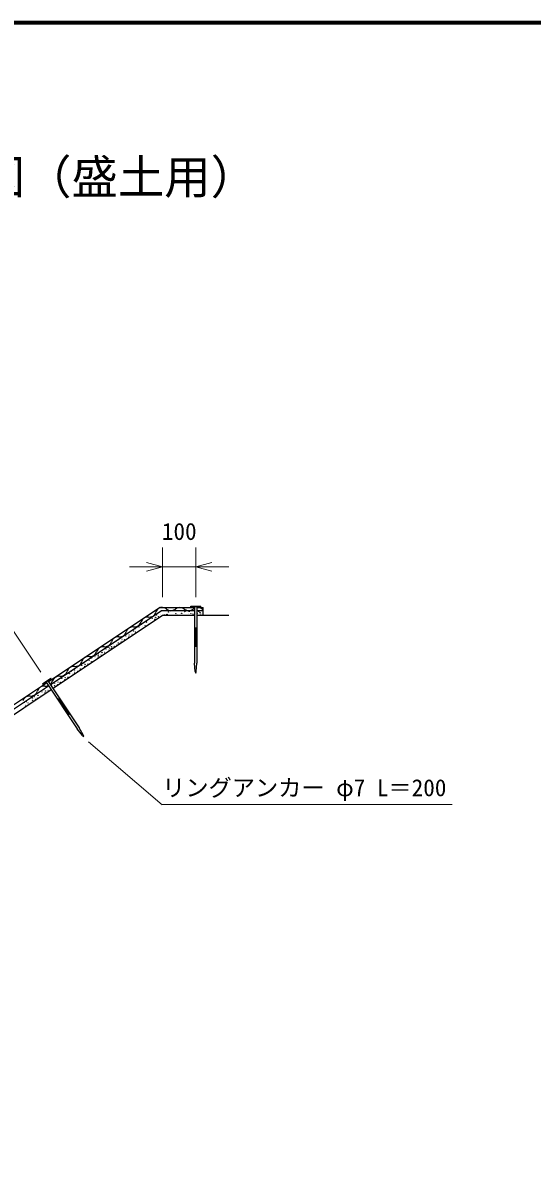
# Model space of a CAD drawing. Units: millimetres, scale not verified. Extents: x 200 to 8200, y 200 to 5825.
# Drawn here: x 2742 to 4279, y 2309 to 5740 of the extents above; entities that cross this region are included whole.
import ezdxf
from ezdxf.enums import TextEntityAlignment as Align

# ---------------------------------------------------------------- set-up
doc = ezdxf.new("R2010")
doc.units = ezdxf.units.MM
doc.header["$LTSCALE"] = 20
for name, color, linetype, lineweight in [('C-STR', 7, 'Continuous', 25), ('C-STR-DIM', 1, 'Continuous', 13), ('C-STR-HTXT', 1, 'Continuous', 13), ('C-TTL', 2, 'Continuous', 70)]:
    doc.layers.add(name, color=color, linetype=linetype, lineweight=lineweight)
doc.layers.add('C-TTL-TXT', color=7, linetype='Continuous')
doc.styles.add('ＭＳ ゴシック', font='')
doc.styles.get('ＭＳ ゴシック').set_extended_font_data('MS Gothic')

msp = doc.modelspace()

# ---------------------------------------------------------------- linework, layer by layer
at = {"layer": 'C-STR'}
for p, q in [((3248.94, 3981.18), (3278.99, 3981.18)), ((3248.94, 3979.71), (3248.94, 3981.18)), ((3279, 3979.71), (3279, 3981.18)), ((3156.41, 3978.03), (2820.09, 3753.81)), ((2825.65, 3745.47), (3159.42, 3967.98)), ((3163.97, 3952.98), (2833.98, 3732.99)), ((3156.41, 3978.03), (3260.47, 3978.03)), ((3260.47, 3967.98), (3159.42, 3967.98)), ((3260.47, 3952.98), (3163.97, 3952.98)), ((3279, 3979.71), (3248.94, 3979.71)), ((3260.47, 3979.71), (3260.47, 3810)), ((3267.47, 3979.71), (3267.47, 3810)), ((3267.47, 3978.03), (3286.58, 3978.03)), ((3286.58, 3967.98), (3267.47, 3967.98)), ((3363.97, 3952.98), (3267.47, 3952.98)), ((3286.58, 3952.98), (3286.58, 3978.03)), ((3260.47, 3916.55), (3267.47, 3916.54)), ((3260.47, 3912.84), (3267.47, 3912.84)), ((3260.47, 3909.14), (3267.47, 3909.14)), ((3260.47, 3905.44), (3267.47, 3905.44)), ((3260.47, 3901.74), (3267.47, 3901.73)), ((3260.47, 3898.03), (3267.47, 3898.03)), ((3260.47, 3894.33), (3267.47, 3894.33)), ((3260.47, 3890.63), (3267.47, 3890.63)), ((3260.47, 3886.93), (3267.47, 3886.93)), ((3260.47, 3883.22), (3267.47, 3883.22)), ((3260.47, 3879.52), (3267.47, 3879.52)), ((3260.47, 3875.82), (3267.47, 3875.82)), ((3260.47, 3872.12), (3267.47, 3872.12)), ((3260.47, 3868.42), (3267.47, 3868.41)), ((3260.47, 3864.71), (3267.47, 3864.71)), ((3260.47, 3861.01), (3267.47, 3861.01)), ((3262.47, 3785), (3260.47, 3810)), ((3265.47, 3785), (3267.47, 3810)), ((3262.47, 3785), (3263.97, 3780)), ((3263.97, 3780), (3265.47, 3785)), ((2814.26, 3749.93), (2404.06, 3476.46)), ((2409.63, 3468.12), (2819.83, 3741.58)), ((2802.07, 3747.42), (2827.08, 3764.1)), ((2802.89, 3746.2), (2802.07, 3747.42)), ((2827.9, 3762.88), (2802.89, 3746.2)), ((2812.48, 3752.6), (2906.66, 3611.42)), ((2818.31, 3756.48), (2912.49, 3615.3)), ((2827.9, 3762.88), (2827.08, 3764.1)), ((2828.15, 3729.11), (2417.95, 3455.64)), ((2847.54, 3700.05), (2853.36, 3703.93)), ((2849.59, 3696.97), (2855.42, 3700.85)), ((2851.65, 3693.89), (2857.47, 3697.77)), ((2853.7, 3690.81), (2859.52, 3694.69)), ((2855.75, 3687.73), (2861.58, 3691.61)), ((2857.81, 3684.65), (2863.63, 3688.53)), ((2859.86, 3681.57), (2865.69, 3685.45)), ((2861.92, 3678.49), (2867.74, 3682.37)), ((2863.97, 3675.41), (2869.8, 3679.29)), ((2866.03, 3672.33), (2871.85, 3676.21)), ((2868.08, 3669.25), (2873.91, 3673.13)), ((2870.14, 3666.17), (2875.96, 3670.05)), ((2872.19, 3663.09), (2878.02, 3666.97)), ((2874.25, 3660.01), (2880.07, 3663.89)), ((2876.3, 3656.93), (2882.12, 3660.81)), ((2878.36, 3653.85), (2884.18, 3657.73)), ((2922.2, 3591.73), (2906.66, 3611.42)), ((2924.7, 3593.39), (2912.49, 3615.3)), ((2922.2, 3591.73), (2926.22, 3588.4)), ((2926.22, 3588.4), (2924.7, 3593.39))]:
    msp.add_line(p, q, dxfattribs=at)
for centre in [(3143.31, 3948.02), (3145.43, 3954.68), (3152.15, 3950.2), (3157.63, 3957.46), (3169.96, 3955.76), (3177.55, 3957.11), (3182.19, 3964.02), (3190.11, 3955.23), (3204.29, 3959.16), (3210.16, 3957.28), (3221.49, 3960.03), (3228.25, 3955.52), (3230.89, 3964.78), (3241.12, 3960.66), (3244.48, 3965.08), (3249.4, 3959.83), (3255.53, 3958.26), (3256.92, 3955.66), (3268.61, 3959.13), (3273.49, 3965.08), (3277, 3962.03), (3278.38, 3958.06), (3082.13, 3914.27), (3093.05, 3918.43), (3099.33, 3925.74), (3102.51, 3915.33), (3103.38, 3921.4), (3111.49, 3922.69), (3115.79, 3933.59), (3122.53, 3930.52), (3127.49, 3938.42), (3132.34, 3944.62), (3139.08, 3941.56), (3142.45, 3941.95), (3030.95, 3877.97), (3041.37, 3881.27), (3048.82, 3880.9), (3053.11, 3891.8), (3059.39, 3899.11), (3062.57, 3888.7), (3063.44, 3894.77), (3071.56, 3896.06), (3075.85, 3906.96), (3082.59, 3903.9), (2982.66, 3844.84), (2993.2, 3851.86), (2999.48, 3859.18), (2999.86, 3856.3), (3002.66, 3848.76), (3003.53, 3854.83), (3006.14, 3863.61), (3009.32, 3853.2), (3010.19, 3859.27), (3011.65, 3856.12), (3015.94, 3867.02), (3018.3, 3860.56), (3022.22, 3874.34), (3026.87, 3864.3), (3030.8, 3870.55), (3039.83, 3873.54), (2926.26, 3810.36), (2942.72, 3818.21), (2949, 3825.52), (2949.46, 3815.15), (2959.92, 3829.68), (2962.31, 3834.4), (2966.2, 3836.99), (2969.38, 3826.57), (2970.25, 3832.64), (2970.89, 3830.61), (2971.04, 3838.03), (2978.37, 3833.93), (2979.92, 3833.6), (2981.46, 3841.33), (2988.91, 3840.96), (2989.4, 3841.77), (2882.81, 3778.27), (2889.09, 3785.58), (2893.74, 3775.55), (2897.67, 3781.8), (2897.82, 3789.22), (2906.7, 3784.79), (2908.24, 3792.52), (2915.69, 3792.15), (2919.98, 3803.05), (2929.44, 3799.95), (2930.31, 3806.02), (2938.43, 3807.31), (2829.18, 3745.65), (2837.77, 3741.86), (2837.92, 3749.28), (2846.79, 3744.85), (2848.33, 3752.58), (2855.78, 3752.21), (2860.07, 3763.11), (2866.35, 3770.42), (2869.53, 3760.01), (2870.4, 3766.08), (2878.52, 3767.37), (2778.01, 3709.34), (2788.43, 3712.64), (2795.87, 3712.27), (2800.17, 3723.17), (2806.44, 3730.49), (2809.63, 3720.07), (2810.49, 3726.14), (2818.61, 3727.43), (2833.83, 3735.61), (2746.54, 3690.55), (2749.72, 3680.13), (2750.59, 3686.2), (2754.28, 3694.42), (2757.46, 3684.01), (2758.33, 3690.08), (2771.2, 3697.48), (2771.35, 3704.9), (2780.23, 3700.47), (2786.89, 3704.91)]:
    msp.add_circle(centre, 0.3, dxfattribs=at)
for centre, start, end in [((3118.67, 3928.38), 82.57791, 164.80209), ((3123.93, 3968.79), 262.57791, 344.80209), ((3163.27, 3958.11), 124.74043, 164.80209), ((3162.58, 3957.65), 48.88791, 122.41552), ((3189.38, 3988.36), 228.88791, 311.11209), ((3216.18, 3957.65), 48.88791, 131.11209), ((3242.98, 3988.36), 228.88791, 311.11209), ((3269.78, 3957.65), 117.19133, 131.11209), ((3269.78, 3957.65), 48.88791, 96.5157), ((3296.58, 3988.36), 228.88791, 240.60851), ((3074.07, 3898.64), 82.57791, 164.80209), ((3079.34, 3939.06), 262.57791, 344.80209), ((3029.47, 3868.91), 82.57791, 164.80209), ((3034.74, 3909.33), 262.57791, 344.80209), ((2945.54, 3849.86), 262.57791, 344.80209), ((2984.88, 3839.18), 82.57791, 164.80209), ((2990.14, 3879.6), 262.57791, 344.80209), ((2900.94, 3820.13), 262.57791, 344.80209), ((2940.28, 3809.45), 82.57791, 164.80209), ((2856.35, 3790.4), 262.57791, 344.80209), ((2895.68, 3779.72), 82.57791, 164.80209), ((2806.48, 3720.25), 82.57791, 164.80209), ((2811.75, 3760.67), 262.57791, 292.76144), ((2811.75, 3760.67), 312.54329, 344.80209), ((2851.08, 3749.98), 82.57791, 164.80209), ((2761.89, 3690.52), 82.57791, 164.80209), ((2767.15, 3730.94), 262.57791, 344.80209)]:
    msp.add_arc(centre, 20.38, start, end, dxfattribs=at)
at = {"layer": 'C-STR-DIM'}
for p, q in [((3163.97, 4008.68), (3163.97, 4158.16)), ((3263.97, 4008.68), (3263.97, 4158.16)), ((3063.97, 4100.45), (3363.97, 4100.45)), ((3163.97, 4100.45), (3115.67, 4113.39)), ((3163.97, 4100.45), (3115.67, 4087.51)), ((3263.97, 4100.45), (3312.26, 4113.39)), ((3263.97, 4100.45), (3312.26, 4087.51)), ((2796.46, 3783.03), (2688.29, 3945.28))]:
    msp.add_line(p, q, dxfattribs=at)
at = {"layer": 'C-STR-HTXT'}
for p, q in [((2940.87, 3572.67), (3163.33, 3382.92)), ((3162.87, 3383.31), (4037.87, 3383.31))]:
    msp.add_line(p, q, dxfattribs=at)
at = {"layer": 'C-TTL'}
msp.add_lwpolyline([(200, 200), (8200, 200), (8200, 5740), (200, 5740)], close=True, dxfattribs=at)

# ---------------------------------------------------------------- texts
at = {"layer": 'C-STR-DIM', "color": 7, "style": 'ＭＳ ゴシック'}
msp.add_text('100', height=51.32, dxfattribs=at).set_placement((3162.02, 4165.84), align=Align.BOTTOM_LEFT)
at = {"layer": 'C-STR-HTXT', "color": 7, "style": 'ＭＳ ゴシック'}
msp.add_text('リングアンカー φ7 L＝200', height=51.32, dxfattribs=at).set_placement((3162.87, 3393.31), align=Align.BOTTOM_LEFT)
at = {"layer": 'C-TTL-TXT', "color": 3, "style": 'ＭＳ ゴシック'}
msp.add_text('水硬化性土木シート工標準施工図（盛土用）', height=102.6, dxfattribs=at).set_placement((650.04, 5193.35), align=Align.BOTTOM_LEFT)

doc.saveas('drawing.dxf')
